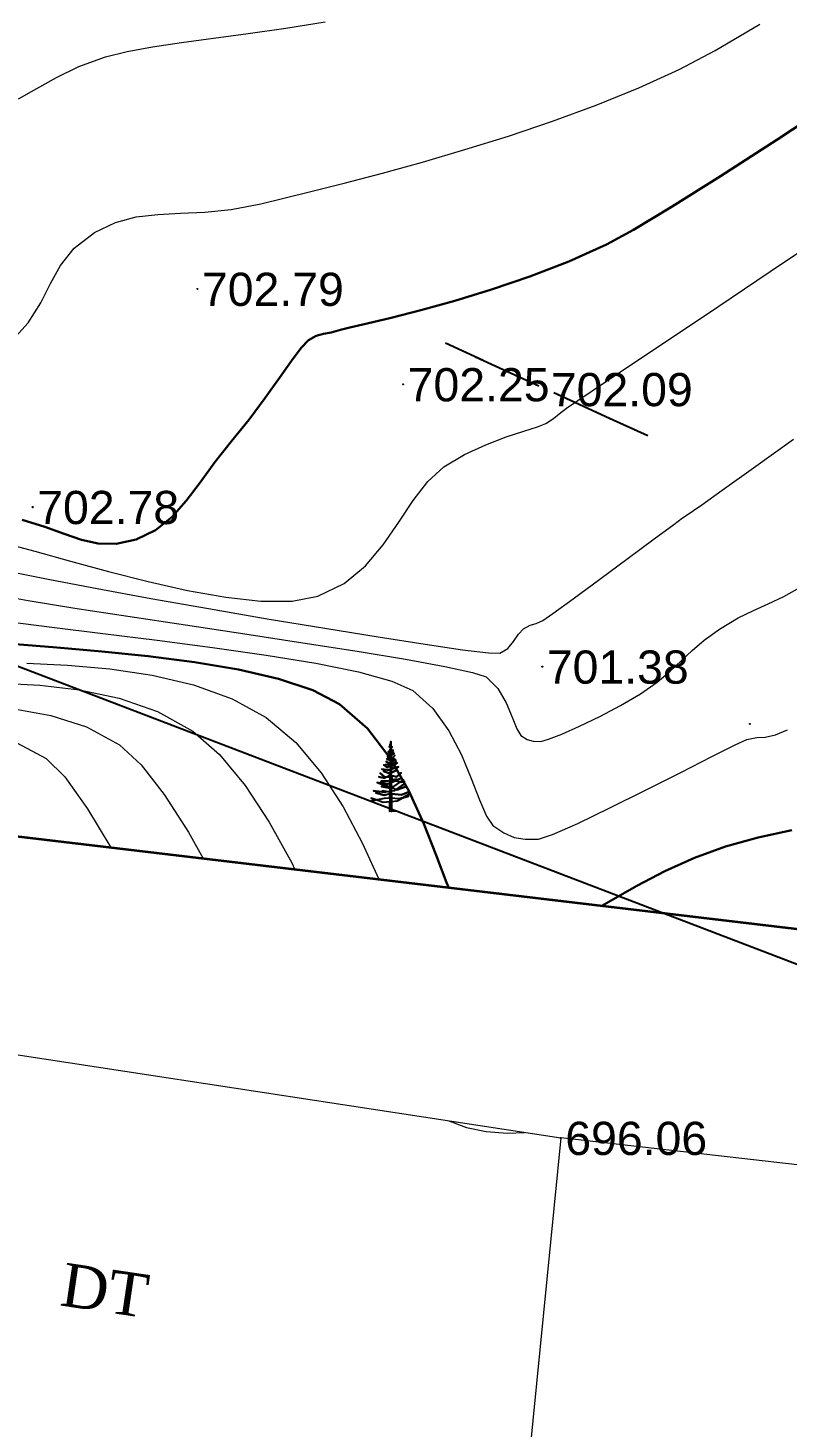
# Model space of a CAD drawing. Header units: feet. Extents: x 3381 to 683784, y 675186 to 4376258.
# Drawn here: x 678810.84 to 678833.69, y 4374925.3 to 4374967.44 of the extents above; entities that cross this region are included whole.
import ezdxf

# ---------------------------------------------------------------- set-up
doc = ezdxf.new("R2010")
doc.units = ezdxf.units.FT
doc.header["$MEASUREMENT"] = 0
doc.header["$PDMODE"] = 34
doc.header["$PDSIZE"] = 0.01
doc.layers.get('0').update_dxf_attribs({"linetype": 'CONTINUOUS'})
for name, color, linetype in [('0_Point_Height', 2, 'CONTINUOUS'), ('0_Point_Point', 7, 'CONTINUOUS'), ('Aqaclar', 3, 'CONTINUOUS'), ('Lep-Stolb', 7, 'CONTINUOUS'), ('Yazilar', 7, 'CONTINUOUS')]:
    doc.layers.add(name, color=color, linetype=linetype)
for name, color, linetype, lineweight in [('ANA HORIZONTAL', 24, 'CONTINUOUS', 30), ('das hasar', 5, 'CONTINUOUS', 0), ('das tikili', 5, 'CONTINUOUS', 0), ('HORIZANTAL', 24, 'CONTINUOUS', 13)]:
    doc.layers.add(name, color=color, linetype=linetype, lineweight=lineweight)
doc.styles.get("Standard").update_dxf_attribs({"font": 'arial.ttf', "height": 2})
doc.linetypes.add('FENCELINE2', pattern='A,6.35,-2.54,[132,ltypeshp.shx,S=2.54,R=0,X=-2.54,Y=0],-2.54,25.4', length=36.83)

msp = doc.modelspace()

# ---------------------------------------------------------------- linework, layer by layer
msp.add_lwpolyline([(678748.042, 4374871.674), (678791.042, 4374955.674), (678872.042, 4374924.674), (678840.042, 4374843.674)], close=True)
at = {"linetype": 'Continuous'}
msp.add_open_spline([(678800.015, 4375077.644), (678801.836, 4375074.174), (678808.142, 4375062.155), (678818.038, 4375044.174), (678832.033, 4375024.91), (678842.805, 4375004.712), (678853.768, 4374986.826), (678862.895, 4374969.423), (678876.31, 4374950.902), (678892.91, 4374936.613), (678904.445, 4374921.776), (678912.375, 4374911.293), (678923.693, 4374899.375), (678931.942, 4374888.683), (678936.386, 4374882.923)], degree=3, knots=[0, 0, 0, 0, 11.75951, 40.72321, 61.46233, 83.054979, 109.290717, 124.392744, 141.962718, 177.533008, 189.558821, 198.276488, 216.955448, 238.768866, 238.768866, 238.768866, 238.768866], dxfattribs=at)
at = {"layer": '0_Point_Point'}
for p in [(678815.942, 4374959.578, 702.787), (678822.136, 4374956.705, 702.255), (678826.446, 4374956.557, 702.087), (678810.983, 4374953.007, 702.784), (678826.324, 4374948.2, 701.383), (678832.575, 4374946.476, 700.574), (678826.88, 4374934.004)]:
    msp.add_point(p, dxfattribs=at)
at = {"layer": 'ANA HORIZONTAL', "color": 16, "lineweight": 30}
for points, elevation in [([(678810.665, 4374952.616), (678811.347, 4374952.41), (678811.928, 4374952.2), (678812.451, 4374952.022), (678812.958, 4374951.91), (678813.492, 4374951.902), (678814.093, 4374952.033), (678814.681, 4374952.31), (678815.171, 4374952.704), (678815.605, 4374953.191), (678816.023, 4374953.75), (678816.465, 4374954.358), (678816.971, 4374954.992), (678817.501, 4374955.645), (678817.984, 4374956.294), (678818.41, 4374956.898), (678818.774, 4374957.415), (678819.068, 4374957.806), (678819.284, 4374958.028), (678819.522, 4374958.162), (678819.737, 4374958.225), (678819.967, 4374958.267), (678820.249, 4374958.339), (678820.527, 4374958.411), (678821.049, 4374958.534), (678821.776, 4374958.71), (678822.669, 4374958.939), (678823.689, 4374959.222), (678824.797, 4374959.561), (678825.953, 4374959.955), (678827.12, 4374960.406), (678828.257, 4374960.914), (678829.072, 4374961.356), (678830.235, 4374962.055), (678831.692, 4374962.972), (678833.389, 4374964.069), (678835.273, 4374965.308)], 702.5), ([(678810.461, 4374948.873), (678811.712, 4374948.774), (678813.064, 4374948.658), (678814.462, 4374948.516), (678815.852, 4374948.338), (678817.178, 4374948.114), (678818.384, 4374947.835), (678819.417, 4374947.49), (678820.22, 4374947.07), (678821.059, 4374946.335), (678821.745, 4374945.442), (678822.303, 4374944.463), (678822.757, 4374943.466), (678823.129, 4374942.521), (678823.445, 4374941.699), (678823.516, 4374941.54)], 700), ([(678828.116, 4374940.993), (678828.394, 4374941.154), (678829.173, 4374941.594), (678830.016, 4374942.035), (678830.91, 4374942.443), (678831.845, 4374942.785), (678832.827, 4374943.055), (678833.842, 4374943.272)], 700)]:
    msp.add_lwpolyline(points, dxfattribs=dict(at, elevation=elevation))
at = {"layer": 'Aqaclar', "color": 3}
msp.add_lwpolyline([(678821.946, 4374943.843), (678821.734, 4374943.836), (678821.738, 4374944.13), (678821.53, 4374944.107), (678821.32, 4374944.182), (678821.17, 4374944.236), (678821.32, 4374944.182), (678821.195, 4374944.155), (678821.32, 4374944.182), (678821.574, 4374944.236), (678821.739, 4374944.243), (678821.738, 4374944.13), (678821.783, 4374944.135), (678821.787, 4374943.837), (678821.783, 4374944.135), (678821.959, 4374944.155), (678822.126, 4374944.249), (678822.294, 4374944.293), (678822.126, 4374944.249), (678822.319, 4374944.358), (678822.126, 4374944.249), (678821.985, 4374944.212), (678821.782, 4374944.242), (678821.783, 4374944.135), (678821.782, 4374944.242), (678821.763, 4374944.244), (678821.739, 4374944.243), (678821.741, 4374944.366), (678821.738, 4374944.366), (678821.568, 4374944.325), (678821.309, 4374944.398), (678821.568, 4374944.325), (678821.738, 4374944.366), (678821.741, 4374944.366), (678821.741, 4374944.412), (678821.732, 4374944.414), (678821.517, 4374944.463), (678821.647, 4374944.434), (678821.574, 4374944.422), (678821.246, 4374944.455), (678821.574, 4374944.422), (678821.647, 4374944.434), (678821.742, 4374944.448), (678821.741, 4374944.412), (678821.742, 4374944.448), (678821.779, 4374944.454), (678821.782, 4374944.242), (678821.78, 4374944.366), (678821.782, 4374944.366), (678822.086, 4374944.333), (678822.288, 4374944.422), (678822.086, 4374944.333), (678821.78, 4374944.366), (678821.779, 4374944.454), (678821.89, 4374944.471), (678822.187, 4374944.681), (678821.924, 4374944.495), (678821.947, 4374944.487), (678822.231, 4374944.584), (678821.947, 4374944.487), (678821.839, 4374944.528), (678821.778, 4374944.537), (678821.779, 4374944.454), (678821.778, 4374944.537), (678821.743, 4374944.543), (678821.742, 4374944.448), (678821.743, 4374944.543), (678821.479, 4374944.584), (678821.743, 4374944.543), (678821.743, 4374944.592), (678821.675, 4374944.592), (678821.353, 4374944.714), (678821.675, 4374944.592), (678821.743, 4374944.592), (678821.745, 4374944.695), (678821.656, 4374944.657), (678821.448, 4374944.706), (678821.656, 4374944.657), (678821.776, 4374944.708), (678821.777, 4374944.592), (678821.743, 4374944.592), (678821.777, 4374944.592), (678821.778, 4374944.537), (678821.777, 4374944.592), (678821.858, 4374944.592), (678822.057, 4374944.725), (678822.149, 4374944.787), (678822.057, 4374944.725), (678822.079, 4374944.722), (678822.174, 4374944.738), (678822.079, 4374944.722), (678821.921, 4374944.746), (678821.894, 4374944.759), (678821.776, 4374944.708), (678821.894, 4374944.759), (678822.073, 4374944.835), (678821.894, 4374944.759), (678821.833, 4374944.787), (678821.94, 4374944.811), (678821.833, 4374944.787), (678821.763, 4374944.819), (678821.774, 4374944.814), (678821.775, 4374944.774), (678821.833, 4374944.787), (678821.775, 4374944.774), (678821.776, 4374944.708), (678821.775, 4374944.774), (678821.746, 4374944.768), (678821.745, 4374944.695), (678821.746, 4374944.768), (678821.65, 4374944.746), (678821.473, 4374944.754), (678821.65, 4374944.746), (678821.746, 4374944.768), (678821.747, 4374944.859), (678821.801, 4374944.852), (678821.774, 4374944.855), (678821.774, 4374944.814), (678821.774, 4374944.855), (678821.747, 4374944.859), (678821.574, 4374944.884), (678821.441, 4374944.989), (678821.574, 4374944.884), (678821.638, 4374944.875), (678821.574, 4374944.835), (678821.403, 4374944.876), (678821.574, 4374944.835), (678821.638, 4374944.875), (678821.748, 4374944.943), (678821.747, 4374944.859), (678821.774, 4374944.855), (678821.773, 4374944.919), (678821.934, 4374944.876), (678822.073, 4374944.997), (678821.934, 4374944.876), (678821.773, 4374944.919), (678821.772, 4374945), (678821.959, 4374945.086), (678821.732, 4374944.981), (678821.549, 4374945.046), (678821.732, 4374944.981), (678821.748, 4374944.989), (678821.748, 4374944.943), (678821.75, 4374945.101), (678821.732, 4374945.094), (678821.643, 4374945.086), (678821.498, 4374945.111), (678821.643, 4374945.086), (678821.732, 4374945.094), (678821.75, 4374945.101), (678821.771, 4374945.108), (678821.772, 4374945), (678821.771, 4374945.108), (678821.991, 4374945.184), (678821.885, 4374945.147), (678821.959, 4374945.143), (678821.808, 4374945.151), (678821.694, 4374945.208), (678821.751, 4374945.179), (678821.75, 4374945.101), (678821.771, 4374945.108), (678821.77, 4374945.202), (678821.643, 4374945.167), (678821.555, 4374945.24), (678821.643, 4374945.167), (678821.751, 4374945.197), (678821.751, 4374945.179), (678821.751, 4374945.197), (678821.852, 4374945.224), (678821.953, 4374945.305), (678821.852, 4374945.224), (678821.77, 4374945.202), (678821.769, 4374945.243), (678821.801, 4374945.24), (678821.928, 4374945.354), (678821.801, 4374945.24), (678821.769, 4374945.243), (678821.752, 4374945.244), (678821.751, 4374945.197), (678821.752, 4374945.244), (678821.612, 4374945.256), (678821.752, 4374945.244), (678821.752, 4374945.26), (678821.624, 4374945.346), (678821.752, 4374945.26), (678821.753, 4374945.372), (678821.757, 4374945.37), (678821.643, 4374945.418), (678821.757, 4374945.37), (678821.865, 4374945.435), (678821.767, 4374945.376), (678821.769, 4374945.243), (678821.768, 4374945.309), (678821.909, 4374945.402), (678821.768, 4374945.309), (678821.767, 4374945.446), (678821.827, 4374945.459), (678821.883, 4374945.524), (678821.827, 4374945.459), (678821.767, 4374945.446), (678821.754, 4374945.443), (678821.753, 4374945.372), (678821.754, 4374945.443), (678821.713, 4374945.435), (678821.662, 4374945.499), (678821.713, 4374945.435), (678821.754, 4374945.443), (678821.755, 4374945.537), (678821.643, 4374945.564), (678821.776, 4374945.532), (678821.865, 4374945.58), (678821.776, 4374945.532), (678821.765, 4374945.534), (678821.767, 4374945.446), (678821.765, 4374945.534), (678821.765, 4374945.579), (678821.846, 4374945.621), (678821.765, 4374945.579), (678821.764, 4374945.651), (678821.795, 4374945.645), (678821.764, 4374945.651), (678821.713, 4374945.661), (678821.757, 4374945.653), (678821.755, 4374945.537), (678821.756, 4374945.581), (678821.713, 4374945.588), (678821.756, 4374945.581), (678821.756, 4374945.611), (678821.681, 4374945.637), (678821.756, 4374945.611), (678821.757, 4374945.653), (678821.757, 4374945.692), (678821.732, 4374945.702), (678821.763, 4374945.69), (678821.795, 4374945.678), (678821.82, 4374945.645), (678821.807, 4374945.662), (678821.839, 4374945.686), (678821.795, 4374945.653), (678821.807, 4374945.662), (678821.795, 4374945.678), (678821.763, 4374945.69), (678821.764, 4374945.651), (678821.763, 4374945.69), (678821.763, 4374945.752), (678821.801, 4374945.783), (678821.768, 4374945.756), (678821.789, 4374945.742), (678821.768, 4374945.756), (678821.758, 4374945.762), (678821.713, 4374945.791), (678821.758, 4374945.762), (678821.759, 4374945.822), (678821.732, 4374945.856), (678821.759, 4374945.822), (678821.76, 4374945.944), (678821.763, 4374945.759), (678821.763, 4374945.752), (678821.763, 4374945.759), (678821.758, 4374945.762), (678821.758, 4374945.748), (678821.763, 4374945.752), (678821.751, 4374945.742), (678821.758, 4374945.748), (678821.757, 4374945.692)], dxfattribs=at)
at = {"layer": 'das hasar', "color": 0, "linetype": 'FENCELINE2', "lineweight": 35, "ltscale": 0.35, "elevation": 696.134}
msp.add_lwpolyline([(678792.131, 4374945.269), (678849.28, 4374938.479)], dxfattribs=at)
at = {"layer": 'das tikili', "color": 0, "lineweight": 20}
for points in [[(678800.618, 4374938.022), (678826.88, 4374934.004)], [(678826.88, 4374934.004), (678824.996, 4374914.953)], [(678848.846, 4374931.499), (678826.88, 4374934.004)]]:
    msp.add_lwpolyline(points, dxfattribs=at)
at = {"layer": 'HORIZANTAL', "color": 16, "linetype": 'Continuous', "lineweight": 20}
for points, elevation in [([(678810.295, 4374957.939), (678810.848, 4374958.556), (678811.224, 4374959.157), (678811.517, 4374959.736), (678811.822, 4374960.285), (678812.232, 4374960.8), (678812.842, 4374961.272), (678813.471, 4374961.575), (678814.101, 4374961.743), (678814.747, 4374961.821), (678815.428, 4374961.855), (678816.161, 4374961.889), (678816.963, 4374961.968), (678817.851, 4374962.138), (678818.54, 4374962.307), (678819.397, 4374962.518), (678820.396, 4374962.771), (678821.512, 4374963.065), (678822.719, 4374963.398), (678823.992, 4374963.771), (678825.305, 4374964.182), (678826.632, 4374964.63), (678827.949, 4374965.115), (678829.23, 4374965.634), (678830.448, 4374966.188), (678831.527, 4374966.758), (678832.878, 4374967.547)], 703), ([(678810.556, 4374965.305), (678811.112, 4374965.616), (678811.702, 4374965.947), (678812.375, 4374966.271), (678813.176, 4374966.566), (678813.824, 4374966.731), (678814.588, 4374966.873), (678815.458, 4374967.002), (678816.423, 4374967.13), (678817.473, 4374967.269), (678818.599, 4374967.428), (678819.791, 4374967.621)], 703.5), ([(678810.105, 4374951.927), (678811.052, 4374951.673), (678812.121, 4374951.377), (678813.27, 4374951.064), (678814.459, 4374950.761), (678815.647, 4374950.494), (678816.793, 4374950.29), (678817.856, 4374950.175), (678818.795, 4374950.175), (678819.568, 4374950.317), (678820.356, 4374950.699), (678821, 4374951.237), (678821.537, 4374951.872), (678822.005, 4374952.547), (678822.441, 4374953.201), (678822.881, 4374953.778), (678823.361, 4374954.218), (678823.984, 4374954.588), (678824.624, 4374954.884), (678825.234, 4374955.116), (678825.77, 4374955.293), (678826.184, 4374955.426), (678826.431, 4374955.524), (678826.662, 4374955.674), (678826.834, 4374955.813), (678827.055, 4374955.982), (678827.397, 4374956.213), (678828.26, 4374956.793), (678829.565, 4374957.669), (678831.234, 4374958.788), (678833.186, 4374960.097), (678835.346, 4374961.545)], 702), ([(678810.345, 4374951.055), (678811.497, 4374950.821), (678812.921, 4374950.55), (678814.54, 4374950.254), (678816.275, 4374949.947), (678818.046, 4374949.643), (678819.776, 4374949.354), (678821.385, 4374949.093), (678822.795, 4374948.874), (678823.927, 4374948.71), (678824.703, 4374948.615), (678825.043, 4374948.601), (678825.286, 4374948.748), (678825.462, 4374948.96), (678825.609, 4374949.178), (678825.763, 4374949.341), (678825.961, 4374949.444), (678826.137, 4374949.498), (678826.345, 4374949.589), (678826.646, 4374949.798), (678827.259, 4374950.244), (678828.056, 4374950.83), (678828.91, 4374951.462), (678829.695, 4374952.045), (678830.284, 4374952.481), (678830.55, 4374952.677), (678830.715, 4374952.789), (678830.881, 4374952.9), (678831.123, 4374953.072), (678831.744, 4374953.515), (678832.685, 4374954.188), (678833.89, 4374955.05)], 701.5), ([(678809.735, 4374950.39), (678810.848, 4374950.192), (678812.247, 4374949.965), (678813.852, 4374949.717), (678815.585, 4374949.454), (678817.365, 4374949.186), (678819.115, 4374948.919), (678820.755, 4374948.662), (678822.206, 4374948.422), (678823.389, 4374948.208), (678824.224, 4374948.027), (678824.634, 4374947.887), (678824.985, 4374947.539), (678825.238, 4374947.11), (678825.421, 4374946.678), (678825.559, 4374946.322), (678825.68, 4374946.123), (678825.868, 4374946.003), (678826.052, 4374945.949), (678826.276, 4374945.947), (678826.508, 4374946.01), (678826.916, 4374946.167), (678827.448, 4374946.401), (678828.053, 4374946.693), (678828.682, 4374947.027), (678829.284, 4374947.384), (678829.784, 4374947.732), (678830.176, 4374948.058), (678830.509, 4374948.371), (678830.834, 4374948.681), (678831.2, 4374948.997), (678831.659, 4374949.329), (678832.218, 4374949.665), (678832.686, 4374949.894), (678833.125, 4374950.086), (678833.598, 4374950.308), (678834.168, 4374950.629)], 701), ([(678810.225, 4374949.56), (678811.564, 4374949.386), (678813.092, 4374949.198), (678814.728, 4374948.995), (678816.396, 4374948.778), (678818.014, 4374948.546), (678819.505, 4374948.3), (678820.791, 4374948.04), (678821.791, 4374947.766), (678822.427, 4374947.479), (678823.031, 4374946.933), (678823.51, 4374946.264), (678823.888, 4374945.54), (678824.188, 4374944.826), (678824.431, 4374944.189), (678824.641, 4374943.696), (678824.839, 4374943.412), (678825.167, 4374943.189), (678825.479, 4374943.055), (678825.814, 4374942.998), (678826.212, 4374943.005), (678826.636, 4374943.143), (678827.39, 4374943.477), (678828.359, 4374943.943), (678829.432, 4374944.477), (678830.493, 4374945.015), (678831.431, 4374945.49), (678832.131, 4374945.84), (678832.481, 4374946), (678832.785, 4374946.062), (678833.037, 4374946.078), (678833.341, 4374946.14), (678833.708, 4374946.295)], 700.5), ([(678810.802, 4374948.305), (678812.027, 4374948.246), (678813.302, 4374948.134), (678814.584, 4374947.943), (678815.826, 4374947.65), (678816.984, 4374947.231), (678818.013, 4374946.662), (678818.9, 4374945.911), (678819.669, 4374944.999), (678820.333, 4374943.976), (678820.905, 4374942.893), (678821.399, 4374941.801), (678821.403, 4374941.791)], 699.5), ([(678810.044, 4374947.704), (678811.196, 4374947.645), (678812.392, 4374947.505), (678813.588, 4374947.249), (678814.741, 4374946.843), (678815.807, 4374946.253), (678816.611, 4374945.552), (678817.376, 4374944.618), (678818.099, 4374943.51), (678818.78, 4374942.285), (678818.877, 4374942.091)], 699), ([(678810.426, 4374946.929), (678811.532, 4374946.729), (678812.606, 4374946.381), (678813.6, 4374945.845), (678814.25, 4374945.246), (678814.944, 4374944.348), (678815.669, 4374943.213), (678816.12, 4374942.419)], 698.5), ([(678810.503, 4374945.9), (678811.393, 4374945.436), (678811.949, 4374944.876), (678812.628, 4374943.916), (678813.335, 4374942.75)], 698), ([(678823.508, 4374934.52), (678824.042, 4374934.315), (678824.631, 4374934.192), (678825.28, 4374934.15), (678825.787, 4374934.171)], 699)]:
    msp.add_lwpolyline(points, dxfattribs=dict(at, elevation=elevation))
at = {"layer": 'Lep-Stolb', "color": 1}
for p, q in [((678823.406, 4374957.951, 695.988), (678824.542, 4374957.43, 695.988)), ((678824.315, 4374957.534, 695.988), (678826.219, 4374956.661, 695.988)), ((678826.674, 4374956.453, 695.988), (678828.352, 4374955.683, 695.988)), ((678828.352, 4374955.683, 695.988), (678829.501, 4374955.157, 695.988))]:
    msp.add_line(p, q, dxfattribs=at)

# ---------------------------------------------------------------- texts
at = {"layer": '0_Point_Height', "color": 0}
for s, p in [('702.79', (678816.078, 4374959.064, 702.787)), ('702.25', (678822.272, 4374956.191, 702.255)), ('702.09', (678826.582, 4374956.043, 702.087)), ('702.78', (678811.119, 4374952.493, 702.784)), ('701.38', (678826.46, 4374947.686, 701.383)), ('696.06', (678827.016, 4374933.49))]:
    msp.add_text(s, height=1, dxfattribs=at).set_placement(p)
at = {"layer": 'Yazilar', "insert": (678811.96, 4374930.249), "char_height": 1.3, "width": 0.10588, "attachment_point": 1, "rotation": 351.5862}
msp.add_mtext('{\\fTimes New Roman|b0|i0|c0|p18;DT}', dxfattribs=at)

doc.saveas('drawing.dxf')
